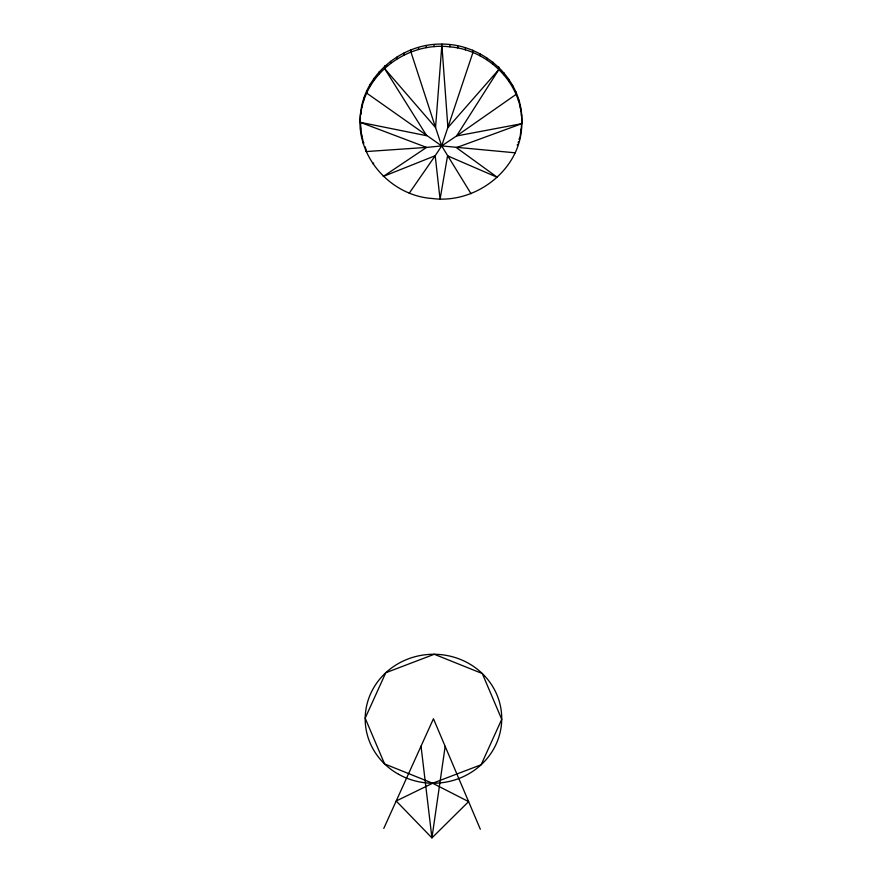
<?xml version="1.0" encoding="UTF-8"?>
<svg xmlns="http://www.w3.org/2000/svg" width="882" height="882" viewBox="0 0 882 882"><rect width="100%" height="100%" fill="white"/><g stroke="black" fill="none" stroke-linecap="round" stroke-linejoin="round"><path stroke-width="1.32" d="M515.253 152.818L441.673 145.927L426.568 147.404L360.297 122.333C358.654 78.763 399.634 43.251 441.937 44.1C484.24 43.902 524.228 80.196 521.769 123.678C521.769 169.046 475.905 204.404 432.147 198.483C389.954 195.716 354.41 155.067 360.716 112.576M521.284 130.812L521.527 123.965M521.637 122.003L521.703 121.032M441.937 44.1L435.554 127.548L441.673 145.927L471.032 193.72M445.167 746.37L431.937 837.9L396.194 801.01L432.632 783.238L481.142 764.749L501.726 719.326L482.311 673.561L434.275 654.268L385.754 672.757L365.181 718.18L384.596 763.944L432.632 783.238L468.607 801.617L431.937 837.9L421.034 746.172M360.771 114.528C365.214 72.148 408.609 41.785 449.908 46.845C488.518 49.921 523.037 84.077 521.769 123.678L456.402 147.647L497.437 177.403L447.56 155.827L440.063 199.266L435.201 155.728L441.673 145.927L472.829 52.821L472.752 50.164M520.601 132.62L520.016 138.088M520.832 131.209L521.229 128.86M518.208 142.608L518.462 141.715M519.09 139.499L519.465 138.165M517.26 145.166L517.602 144.328M383.78 828.43L433.448 718.753L480.326 829.234M498.738 66.911L498.815 69.568L456.556 135.971L441.673 145.927L366.813 93.205L366.747 90.548M409.248 193.202L435.201 155.728L383.262 176.455L426.568 147.404L366.074 151.572L365.997 148.915M498.815 69.568L447.913 127.647L442.003 46.757M521.769 123.678L456.556 135.971L516.003 94.451L515.926 91.794M387.231 65.522L384.563 65.963L384.629 68.609L426.712 135.729L360.297 122.333M384.629 68.609L435.554 127.548L411.034 52.303L410.968 49.646M373.593 163.016L373.351 164.361M363.318 141.77L363.748 143.049M365.203 146.82L365.523 147.658M361.267 132.708L362.061 136.842M362.403 138.187L362.976 140.425M360.231 119.676L361.201 132.234M521.416 113.921L521.471 115.862M520.347 106.623L520.402 108.332M518.517 99.225L518.572 101.176M512.629 85.367L512.685 87.318M508.649 79.038L508.693 80.747M503.997 72.864L504.052 74.816M492.939 62.203L492.994 64.143M486.644 57.815L486.688 59.524M479.885 53.791L479.94 55.731M465.343 47.948L465.398 49.888M457.681 46.184L457.725 47.893M449.853 44.894L449.908 46.845M434.021 44.773L434.076 46.713M426.182 45.919L426.227 47.628M418.465 47.551L418.52 49.502M403.769 53.152L403.824 55.103M396.933 57.065L396.977 58.774M390.505 61.343L390.561 63.295M379.183 71.828L379.238 73.768M374.387 77.914L374.431 79.623M370.231 84.176L370.286 86.127M363.99 97.946L364.046 99.886M363.428 142.211L363.483 144.163M361.984 105.311L362.028 107.02M361.598 135.056L361.653 136.765M360.529 127.526L360.584 129.467M398.609 774.308A68.278 64.485 -1.6 0 0 501.726 719.326A68.278 64.485 -1.6 0 0 400.031 662.625A68.278 64.485 -1.6 0 0 398.609 774.308"/></g></svg>
